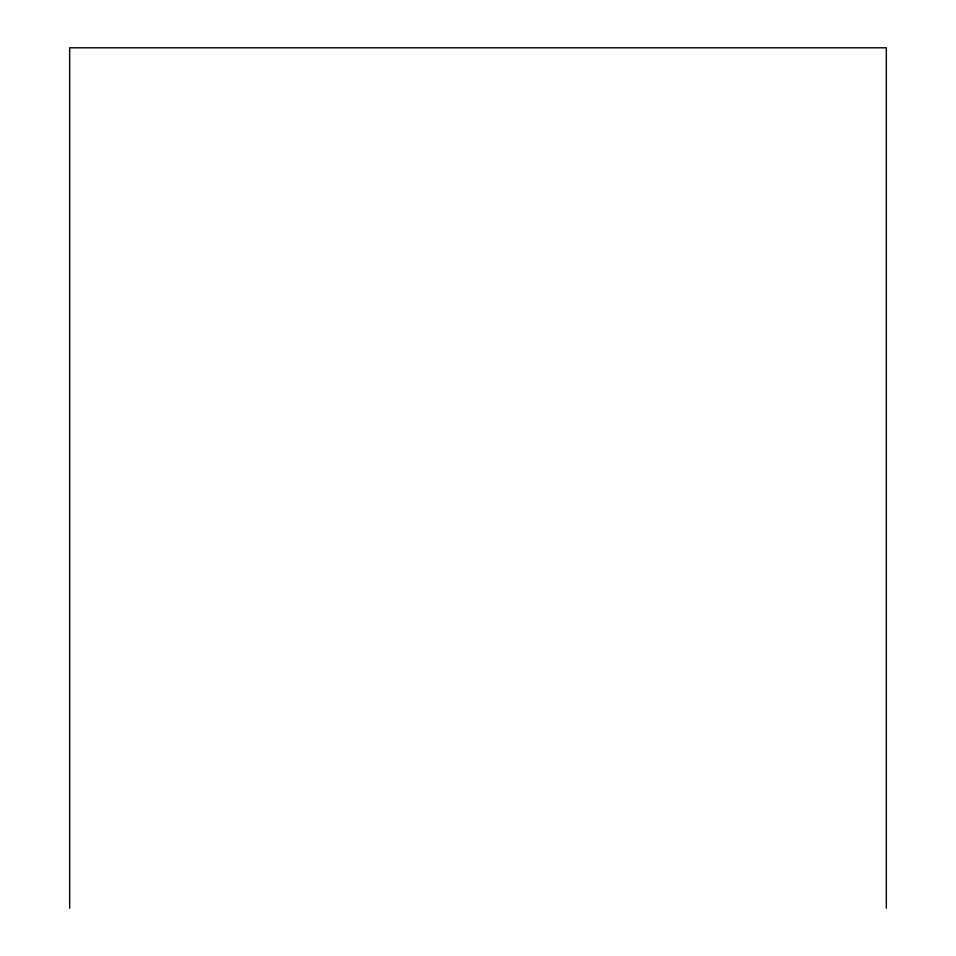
<?xml version="1.0" encoding="UTF-8"?>
<svg xmlns="http://www.w3.org/2000/svg" width="956" height="956" viewBox="0 0 956 956"><rect width="100%" height="100%" fill="white"/><g stroke="black" fill="none" stroke-linecap="round" stroke-linejoin="round"><path stroke-width="1.43" d="M886.332 908.2L886.332 47.8L69.668 47.8L69.668 908.2"/></g></svg>
